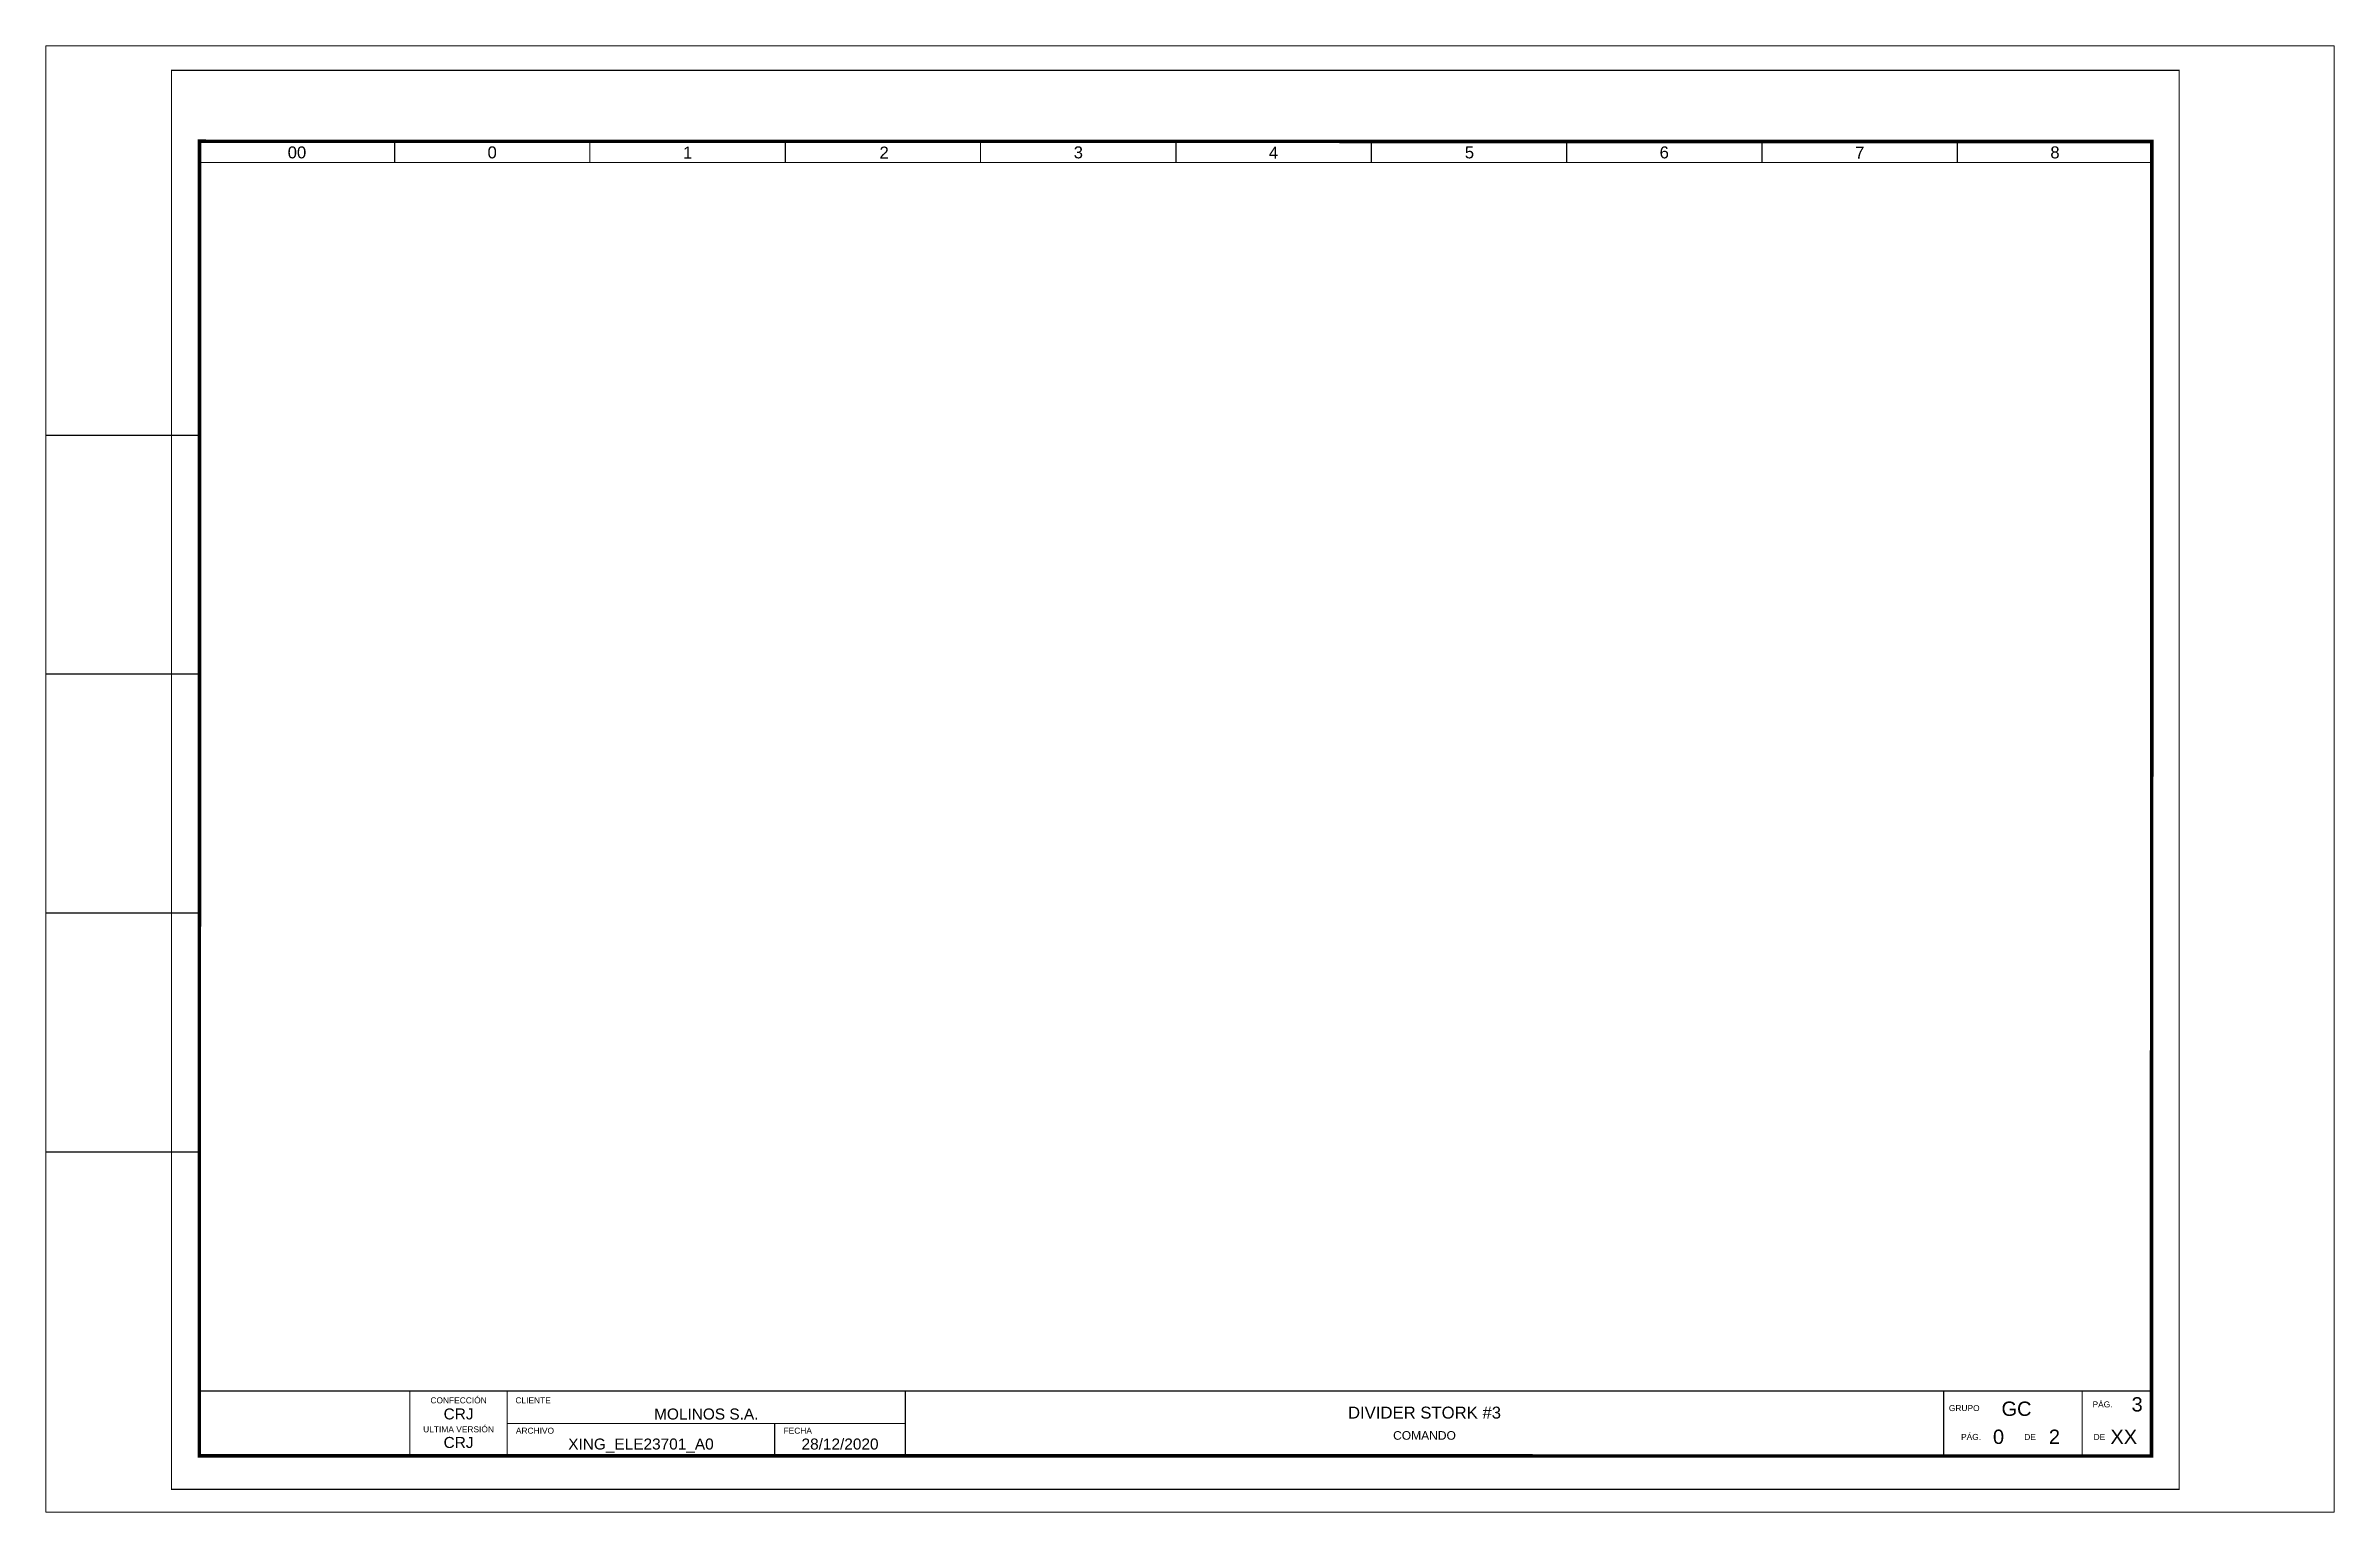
# Paper-space layout 'Layout1' of a CAD drawing. Header units: millimetres. Extents: x -26 to 453, y -5 to 302.
# The model-space entities are those that its viewports show. They can reach past a viewport. Long polylines and large blocks are cut down to what shows.
import ezdxf
from ezdxf.enums import TextEntityAlignment as Align

# ---------------------------------------------------------------- set-up
doc = ezdxf.new("R2010")
doc.units = ezdxf.units.MM
doc.layers.add('BLK_12_THHN', color=9, linetype='Continuous')
doc.layers.add('eProC - L2', color=41, linetype='Continuous', lineweight=20)
doc.styles.get("Standard").update_dxf_attribs({"font": 'arial.ttf'})
picture_1 = doc.add_image_def('image1.jpg', size_in_pixel=(564, 174))

# ---------------------------------------------------------------- blocks, each defined once
blk = doc.blocks.new('eproc_rotulo_005')
at = {"layer": 'eProC - L2', "color": 0, "lineweight": 5, "const_width": 0.233}
for points in [[(0.12, 297.12), (420.12, 297.12), (420.12, 0.12), (0.12, 0.12), (0.12, 297.12)], [(5.9, 20.72), (414.37, 20.7)], [(49.98, 7.12), (49.98, 20.72)], [(70.35, 7.12), (70.35, 20.72)], [(153.64, 7.04), (153.64, 20.64)], [(70.35, 13.92), (153.64, 13.92)], [(126.3, 7.12), (126.3, 13.92)]]:
    blk.add_lwpolyline(points, dxfattribs=at)
at = {"layer": 'eProC - L2', "color": 0}
blk.add_lwpolyline([(420.12, 0.12), (420.12, 297.12), (0.12, 297.12), (0.12, 0.12), (420.12, 0.12)], dxfattribs=at)
at = {"layer": 'eProC - L2', "color": 0, "lineweight": 40, "const_width": 0.75}
blk.add_lwpolyline([(5.92, 7.13), (414.37, 7.11), (414.4, 282.24), (5.95, 282.27)], close=True, dxfattribs=at)
at = {"layer": 'eProC - L2', "color": 0, "lineweight": 5, "const_width": 0.233}
for points in [[(46.8, 277.83), (5.9, 277.83), (5.9, 282.27), (46.8, 282.27)], [(87.64, 277.83), (46.75, 277.83), (46.75, 282.27), (87.64, 282.27)], [(128.54, 277.83), (87.64, 277.83), (87.64, 282.26), (128.54, 282.26)], [(169.38, 277.83), (128.49, 277.83), (128.49, 282.26), (169.38, 282.26)], [(210.28, 277.82), (169.38, 277.82), (169.38, 282.26), (210.28, 282.26)], [(251.12, 277.82), (210.23, 277.82), (210.23, 282.26), (251.12, 282.26)], [(292.02, 277.82), (251.12, 277.82), (251.12, 282.25), (292.02, 282.25)], [(332.86, 277.82), (291.97, 277.82), (291.97, 282.25), (332.86, 282.25)], [(373.76, 277.83), (332.86, 277.83), (332.86, 282.27), (373.76, 282.27)], [(414.6, 277.83), (373.71, 277.83), (373.71, 282.27), (414.6, 282.27)]]:
    blk.add_lwpolyline(points, close=True, dxfattribs=at)
at = {"layer": 'eProC - L2', "color": 0, "lineweight": 0, "const_width": 0.233}
for points in [[(370.87, 7.1), (370.87, 20.7)], [(399.87, 7.1), (399.87, 20.7)]]:
    blk.add_lwpolyline(points, dxfattribs=at)
at = {"layer": 'eProC - L2', "color": 0, "lineweight": 20, "char_height": 2.5, "attachment_point": 8}
for s, insert in [('{\\fArial|b0|i0|c0|p18;00}', (26.35, 278.66)), ('{\\fArial|b0|i0|c0|p18;0}', (67.19, 278.66)), ('{\\fArial|b0|i0|c0|p18;1}', (108.09, 278.66)), ('{\\fArial|b0|i0|c0|p18;2}', (149.2, 278.66)), ('{\\fArial|b0|i0|c0|p18;3}', (189.83, 278.66)), ('{\\fArial|b0|i0|c0|p18;4}', (230.67, 278.66)), ('{\\fArial|b0|i0|c0|p18;5}', (271.66, 278.66)), ('{\\fArial|b0|i0|c0|p18;6}', (312.41, 278.66)), ('{\\fArial|b0|i0|c0|p18;7}', (353.31, 278.66)), ('{\\fArial|b0|i0|c0|p18;8}', (394.16, 278.66))]:
    blk.add_mtext(s, dxfattribs=dict(at, insert=insert))
at = {"layer": 'eProC - L2', "color": 0, "char_height": 1.2552}
for s, insert, attachment_point in [('{\\fArial|b0|i0|c0|p18;CONFECCIÓN }', (60.16, 18.11), 8), ('{\\fArial|b0|i0|c0|p18;CLIENTE}', (72.05, 18.11), 7), ('{\\fArial|b0|i0|c0|p18;GRUPO}', (371.96, 16.49), 7), ('{\\fArial|b0|i0|c0|p18;PÁG.}', (402.01, 17.26), 7), ('{\\fArial|b0|i0|c0|p18;ULTIMA VERSIÓN}', (60.16, 12.05), 8), ('{\\fArial|b0|i0|c0|p18;ARCHIVO}', (72.15, 11.76), 7), ('{\\fArial|b0|i0|c0|p18;FECHA}', (128.15, 11.76), 7), ('{\\fArial|b0|i0|c0|p18;PÁG.}', (374.51, 10.46), 7), ('{\\fArial|b0|i0|c0|p18;DE}', (387.74, 10.46), 7), ('{\\fArial|b0|i0|c0|p18;DE}', (402.24, 10.46), 7)]:
    blk.add_mtext(s, dxfattribs=dict(at, insert=insert, attachment_point=attachment_point))
at = {"layer": 'eProC - L2', "color": 0}
for tag, p in [('PGRAL', (411.35, 17.92)), ('GR_01', (386.11, 17)), ('PG_01', (382.35, 11.13)), ('PT', (394.05, 11.13)), ('PAGT', (408.55, 11.13))]:
    blk.add_attdef(tag, text='', height=3, dxfattribs=at).set_placement(p, align=Align.MIDDLE_CENTER)
for tag, height, p in [('CONF', 2.31, (60.16, 14.76)), ('CLIENTE', 2.31, (111.99, 14.74)), ('DESC', 2.5, (262.25, 14.94)), ('ULT', 2.31, (60.16, 8.79)), ('ARCH', 2.31, (98.32, 8.46)), ('FECHA', 2.31, (139.97, 8.46)), ('DESC_2', 1.8, (262.25, 10.51))]:
    blk.add_attdef(tag, text='', height=height, dxfattribs=at).set_placement(p, align=Align.CENTER)
at = {"layer": 'eProC - L2', "color": 0, "flags": 9}
blk.add_attdef('WD_TB', (0.12, 0.12), '', height=2.5, dxfattribs=at)
at = {"layer": 'eProC - L2', "color": 0}
image = blk.add_image(picture_1, insert=(5.9, 7.12), size_in_units=(44.08, 13.6), dxfattribs=at)
image.dxf.flags = 7

msp = doc.modelspace()

# ---------------------------------------------------------------- linework, layer by layer
for p, q in [((5.9, 220.72), (-76.86, 220.72)), ((5.9, 170.72), (-76.86, 170.72)), ((5.9, 120.72), (-76.86, 120.72)), ((5.9, 70.72), (-76.86, 70.72))]:
    msp.add_line(p, q)
at = {"layer": 'BLK_12_THHN'}
msp.add_line((414.6, 277.83), (414.59, 20.7), dxfattribs=at)

# ---------------------------------------------------------------- block references
ref = msp.add_blockref('eproc_rotulo_005', (0, 0))
ref.add_attrib('PAGT', 'XX', dxfattribs={"layer": 'eProC - L2', "height": 3}).set_placement((408.55, 11.13), align=Align.MIDDLE_CENTER)
ref.add_attrib('PGRAL', '3', dxfattribs={"layer": 'eProC - L2', "height": 3}).set_placement((411.35, 17.92), align=Align.MIDDLE_CENTER)
ref.add_attrib('PT', '2', dxfattribs={"layer": 'eProC - L2', "height": 3}).set_placement((394.05, 11.13), align=Align.MIDDLE_CENTER)
ref.add_attrib('GR_01', 'GC', dxfattribs={"layer": 'eProC - L2', "height": 3}).set_placement((386.11, 17), align=Align.MIDDLE_CENTER)
ref.add_attrib('PG_01', '0', dxfattribs={"layer": 'eProC - L2', "height": 3}).set_placement((382.35, 11.13), align=Align.MIDDLE_CENTER)
ref.add_attrib('FECHA', '28/12/2020', dxfattribs={"layer": 'eProC - L2', "height": 2.305}).set_placement((139.97, 8.46), align=Align.CENTER)
ref.add_attrib('CLIENTE', 'MOLINOS S.A.', dxfattribs={"layer": 'eProC - L2', "height": 2.3051}).set_placement((111.99, 14.74), align=Align.CENTER)
ref.add_attrib('CONF', 'CRJ', dxfattribs={"layer": 'eProC - L2', "height": 2.305}).set_placement((60.16, 14.76), align=Align.CENTER)
ref.add_attrib('ULT', 'CRJ', dxfattribs={"layer": 'eProC - L2', "height": 2.305}).set_placement((60.16, 8.79), align=Align.CENTER)
ref.add_attrib('DESC', 'DIVIDER STORK #3', dxfattribs={"layer": 'eProC - L2', "height": 2.5}).set_placement((262.25, 14.94), align=Align.CENTER)
ref.add_attrib('DESC_2', 'COMANDO', dxfattribs={"layer": 'eProC - L2', "height": 1.8}).set_placement((262.25, 10.51), align=Align.CENTER)
ref.add_attrib('ARCH', 'XING_ELE23701_A0', dxfattribs={"layer": 'eProC - L2', "height": 2.3051}).set_placement((98.32, 8.46), align=Align.CENTER)

psp = doc.layouts.get("Layout1")

# ---------------------------------------------------------------- viewports
at = {"layer": '0'}
psp.add_viewport(center=(213.13, 148.76), size=(478.79, 306.9305), view_center_point=(213.19, 148.8), view_height=306.9305, dxfattribs=at)

doc.saveas('drawing.dxf')
